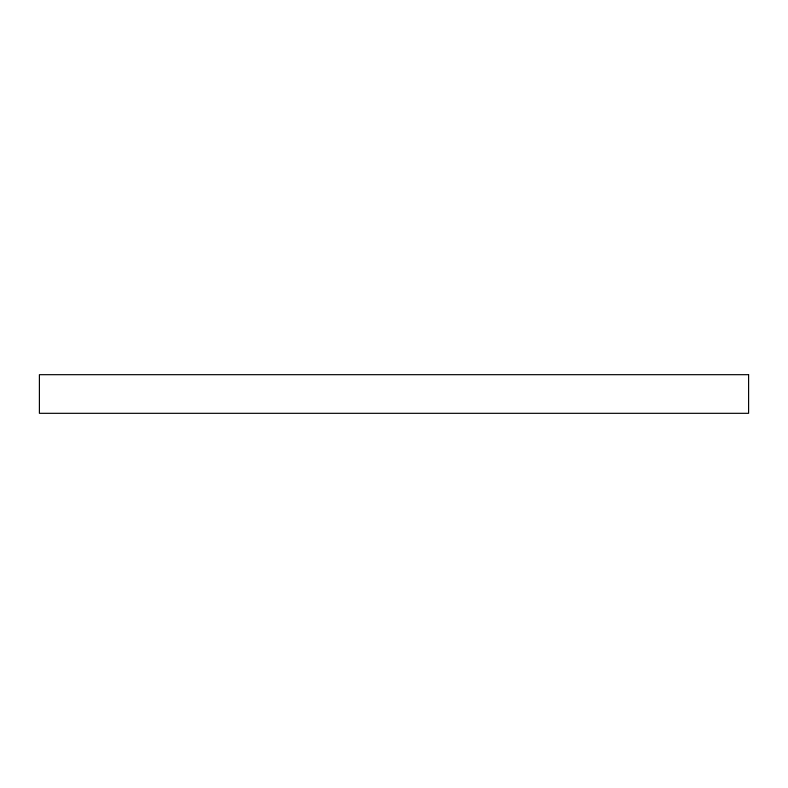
<?xml version="1.0" encoding="UTF-8"?>
<svg xmlns="http://www.w3.org/2000/svg" width="788" height="788" viewBox="0 0 788 788"><rect width="100%" height="100%" fill="white"/><g stroke="black" fill="none" stroke-linecap="round" stroke-linejoin="round"><path stroke-width="1.18" d="M748.6 374.684L39.4 374.684L39.4 413.316L748.6 413.316L748.6 374.684"/></g></svg>
